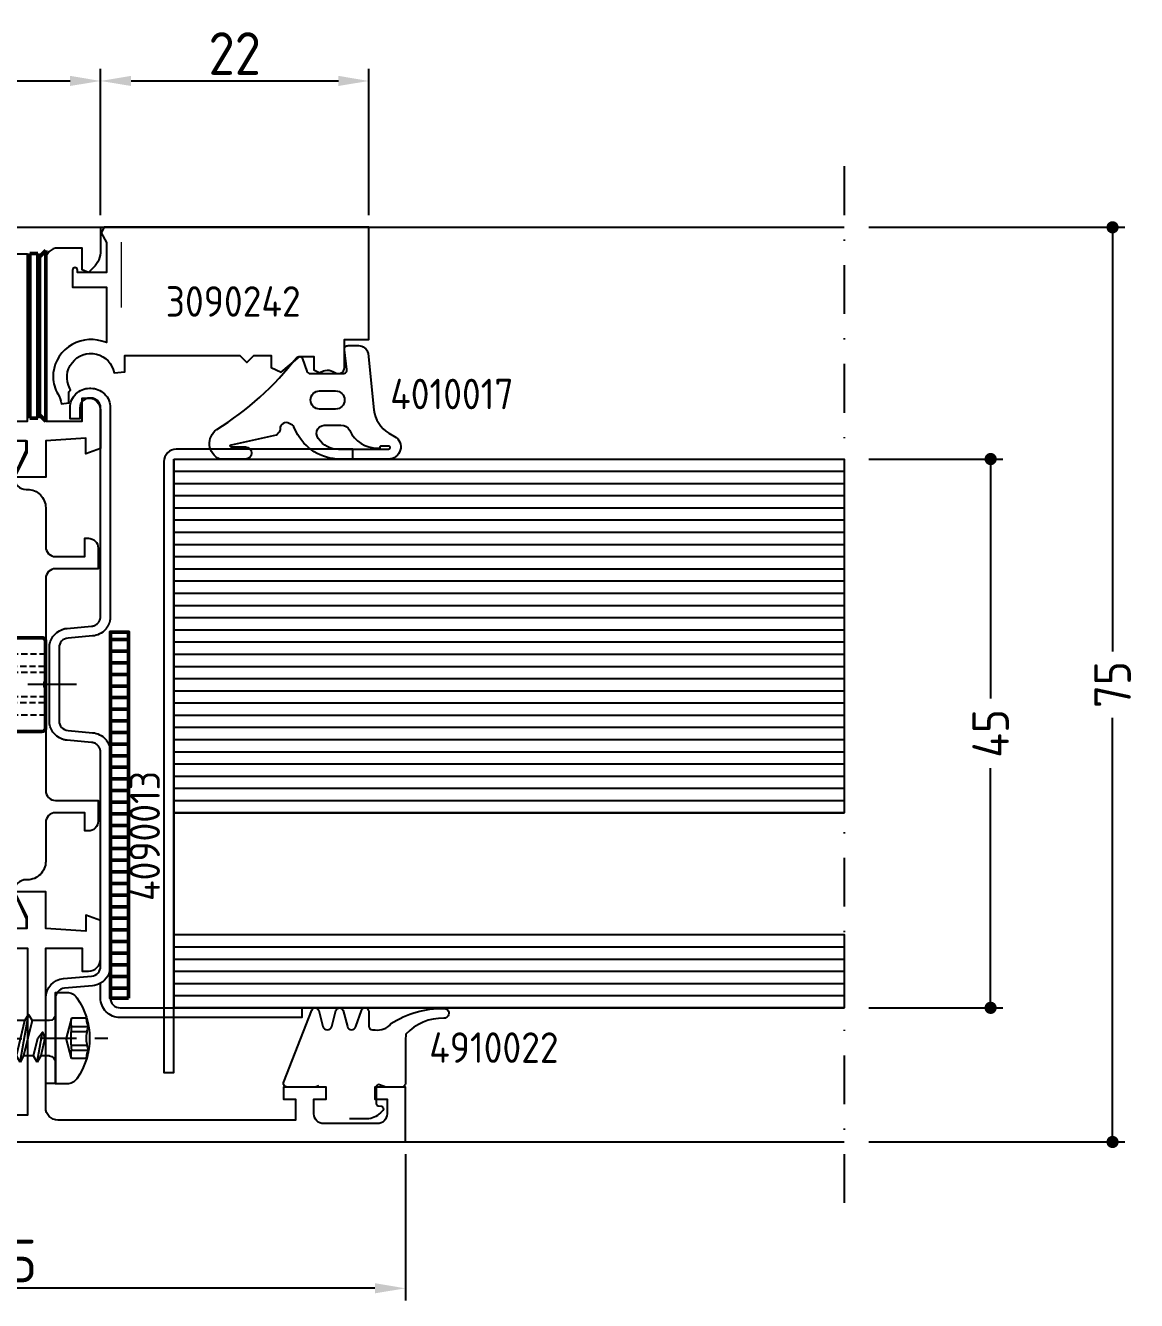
# Model space of a CAD drawing. Header units: millimetres. Extents: x 415 to 4125, y 1522 to 2116.
# Drawn here: x 3920.6 to 4011.7, y 1779 to 1883.6 of the extents above; entities that cross this region are included whole.
import ezdxf

# ---------------------------------------------------------------- set-up
doc = ezdxf.new("R2010")
doc.units = ezdxf.units.MM
for name, pattern in [('AM_ISO02W050', [7.5, 6, -1.5]), ('AM_ISO08W050', [18, 12, -1.5, 3, -1.5]), ('CENTER', [7, 4, -1, 1, -1]), ('DASHDOT', [8, 4, -2, 0, -2]), ('VERDECKT', [0.75, 0.5, -0.25])]:
    doc.linetypes.add(name, pattern=pattern)
for name, color, linetype in [('AM_1', 2, 'Continuous'), ('AM_3', 6, 'AM_ISO02W050'), ('AM_7', 4, 'AM_ISO08W050'), ('CENT_25', 40, 'CENTER'), ('CENTER', 7, 'Continuous'), ('DUENN', 7, 'Continuous'), ('GLAS', 7, 'Continuous'), ('HIDE_25', 3, 'VERDECKT'), ('PROFILE', 7, 'Continuous'), ('TEXT', 7, 'Continuous'), ('THICKNESS2', 7, 'Continuous')]:
    doc.layers.add(name, color=color, linetype=linetype)
for name, color, linetype, lineweight in [('AM_5', 3, 'Continuous', 25), ('AM_C', 2, 'Continuous', 50), ('CONST25', 7, 'Continuous', 50)]:
    doc.layers.add(name, color=color, linetype=linetype, lineweight=lineweight)
doc.styles.add('HBS_DIMTEXTSTYLE', font='isocp.shx')
doc.styles.get("Standard").update_dxf_attribs({"font": 'ISOCP.SHX'})
doc.dimstyles.new('HBS1_1', dxfattribs={"dimtxt": 3.5, "dimasz": 2.5, "dimexe": 1, "dimexo": 1, "dimgap": 0.5, "dimtad": 1, "dimdsep": 46, "dimtxsty": 'HBS_DIMTEXTSTYLE', "dimcen": 0, "dimclrd": 256, "dimclre": 256, "dimclrt": 2, "dimadec": 0, "dimazin": 0, "dimtp": 0.1, "dimtm": 0.1, "dimtfac": 0.71, "dimtofl": 0, "dimtmove": 0, "dimatfit": 3, "dimfxl": 1, "dimarcsym": 0})
doc.dimstyles.new('HBS_Cata_1-1', dxfattribs={"dimtxt": 3, "dimasz": 1, "dimexe": 1, "dimexo": 2, "dimgap": 1, "dimtad": 0, "dimtoh": 1, "dimdec": 1, "dimdsep": 46, "dimtxsty": 'HBS_DIMTEXTSTYLE', "dimblk": 'DOT', "dimcen": 0, "dimclrd": 256, "dimclre": 256, "dimclrt": 2, "dimadec": 0, "dimazin": 2, "dimtp": 0.1, "dimtm": 0.1, "dimtfac": 0.7, "dimtdec": 1, "dimtmove": 0, "dimatfit": 3, "dimldrblk": 'NONE', "dimfxl": 1, "dimlwd": -1, "dimlwe": -1, "dimarcsym": 1})

# ---------------------------------------------------------------- blocks, each defined once
blk = doc.blocks.new('WI1311073')
at = {"linetype": 'Continuous'}
for points in [[(17.7, 20.161791), (17.7, 13.4, 0.414214), (18.7, 12.4), (18.856087, 12.4, -0.294108), (19.766453, 11.813803), (20.5, 10.2), (20.5, 9.5), (18.3, 10.5), (17.5, 10.5), (17.5, 6.1), (18.3, 6.1), (20.5, 7.1), (20.5, 4.500001), (17.5, 4.5), (17.279263, 1.2), (18.58563, 1.2), (18.148865, 0), (15, 0, -0.414214), (14, 1), (14, 1.5), (15.9, 1.5), (15.9, 4.5), (2.7, 4.5, 0.414214), (1.7, 3.5), (1.7, 1.5), (3.5, 1.5), (3.712132, 0.987868), (3.310051, 0.585786, -0.198912), (1.895837, 0), (0, 0), (0, 65), (4.5, 65), (4.5, 62.5), (3.5, 62.5), (3.5, 63.5), (2.3, 63.5, 0.414214), (1.5, 62.7), (1.5, 58.3, 0.414214), (2.3, 57.5), (3.5, 57.5), (3.5, 58.5), (4.5, 58.5), (4.5, 55), (3.5, 55), (3.5, 56), (1.8, 56), (1.8, 36.5, 0.414214), (2.8, 35.5), (15.9, 35.5), (15.9, 38.5), (14, 38.5), (14, 39, -0.414214), (15, 40), (18.148865, 40), (18.58563, 38.8), (17.279263, 38.8), (17.5, 35.5), (20.5, 35.499999), (20.5, 32.9), (18.3, 33.9), (17.5, 33.9), (17.5, 29.5), (18.3, 29.5), (20.5, 30.5), (20.5, 29.8), (20.5, 29.8), (19.766453, 28.186197, -0.294108), (18.856087, 27.6), (18.7, 27.6, 0.414214), (17.7, 26.6), (17.7, 20.161791)], [(57.3, 19.709844), (57.3, 13.4, -0.414214), (56.3, 12.4), (56.143913, 12.4, 0.294108), (55.233547, 11.813803), (54.5, 10.2), (54.5, 10.2), (54.5, 9.5), (56.7, 10.5), (57.5, 10.5), (57.5, 6.1), (56.7, 6.1), (54.5, 7.1), (54.5, 4.500001), (57.5, 4.5), (57.720737, 1.2), (56.41437, 1.2), (56.851135, 0), (60, 0, 0.414214), (61, 1), (61, 1.5), (59.1, 1.5), (59.1, 4.5), (72.3, 4.5, -0.414214), (73.3, 3.5), (73.3, 1.5), (71.5, 1.5), (71.287868, 0.987868), (71.689949, 0.585786, 0.198912), (73.104163, 0), (75, 0), (75, 40), (73.104163, 40, 0.198912), (71.689949, 39.414214), (71.287868, 39.012132), (71.5, 38.5), (73.3, 38.5), (73.3, 36.5, -0.414214), (72.3, 35.5), (59.1, 35.5), (59.1, 38.5), (61, 38.5), (61, 39, 0.414214), (60, 40), (56.851135, 40), (56.41437, 38.8), (57.720737, 38.8), (57.5, 35.5), (54.5, 35.499999), (54.5, 32.9), (56.7, 33.9), (57.5, 33.9), (57.5, 29.5), (56.7, 29.5), (54.5, 30.5), (54.5, 29.8), (55.233547, 28.186197, 0.294108), (56.143913, 27.6), (56.3, 27.6, -0.414214), (57.3, 26.6), (57.3, 19.709844)], [(16.2, 19.890623), (16.2, 28.330909, 0.112281), (16.101639, 28.763398, -0.112281), (15.9, 29.65), (15.9, 34), (2.2, 34), (2.2, 31.5), (2.2, 31.5), (1.6, 31.5), (1.6, 8.5), (2.2, 8.5), (2.2, 6), (15.9, 6), (15.9, 10.35, -0.112281), (16.101639, 11.236602, 0.112281), (16.2, 11.669091), (16.2, 19.890623)], [(58.8, 19.709844), (58.8, 28.330909, -0.112281), (58.898361, 28.763398, 0.112281), (59.1, 29.65), (59.1, 34), (72.8, 34), (72.8, 31.5), (72.8, 31.5), (73.4, 31.5), (73.4, 8.5), (72.8, 8.5), (72.8, 6), (59.1, 6), (59.1, 10.35, 0.112281), (58.898361, 11.236602, -0.112281), (58.8, 11.669091), (58.8, 19.709844)]]:
    blk.add_lwpolyline(points, format="xyb", dxfattribs=at)
at = {"color": 7, "linetype": 'Continuous'}
for points, format in [([(35.052353, 30.5), (54.5, 30.5), (54.5, 30.450216), (56.5, 29.45), (57.5, 29.45), (57.5, 33.95), (56.5, 33.95), (54.5, 32.949784), (54.5, 32.9), (54.5, 32.9, -0.414214), (53.5, 33.9), (53.5, 34, 0.414214), (52, 35.5), (48.8, 35.5, -0.414214), (48, 36.3), (48, 38.7), (49.5, 38.7), (49.5, 39, 0.414214), (48.7, 39.8), (47, 39.8), (47, 36.3, -0.414214), (46.2, 35.5), (28.8, 35.5, -0.414214), (28, 36.3), (28, 39.8), (26.3, 39.8, 0.414214), (25.5, 39), (25.5, 38.7), (27, 38.7), (27, 36.3, -0.414214), (26.2, 35.5), (23, 35.5, 0.414214), (21.5, 34), (21.5, 33.9, -0.414214), (20.5, 32.9), (20.5, 32.949784), (18.5, 33.95), (17.5, 33.95), (17.5, 29.45), (18.5, 29.45), (20.5, 30.450216), (20.5, 30.5), (35.052353, 30.5)], "xyb"), ([(29.7, 32.880882, 0, 0, 0), (29.7, 31.2, 0, 0, 0), (23, 31.2, 0, 0, 0), (23, 34.8, 0, 0, 0), (23, 34.8, 0, 0, 0), (29.7, 34.8, 0, 0, 0), (29.7, 32.880882, 0.1, 0.1, 0)], "xyseb"), ([(30.4, 33.014109, 0, 0, 0), (30.4, 34.8, 0, 0, 0), (30.4, 34.8, 0, 0, 0), (37.15, 34.8, 0, 0, 0), (37.15, 32.792063, 0.1, 0.1, 0)], "xyseb"), ([(37.85, 32.792063, 0, 0, 0), (37.85, 34.8, 0, 0, 0), (44.6, 34.8, 0, 0, 0), (44.6, 32.658835, 0.1, 0.1, 0)], "xyseb"), ([(45.3, 32.658835, 0, 0, 0), (45.3, 34.8, 0, 0, 0), (45.3, 34.8, 0, 0, 0), (52, 34.8, 0, 0, 0), (52, 31.2, 0, 0, 0), (45.3, 31.2, 0, 0, 0), (45.3, 32.658835, 0.1, 0.1, 0)], "xyseb"), ([(35.052353, 31.2, 0, 0, 0), (30.4, 31.2, 0, 0, 0), (30.4, 33.014109, 0.1, 0.1, 0)], "xyseb"), ([(37.15, 32.792063, 0, 0, 0), (37.15, 31.2, 0, 0, 0), (35.052353, 31.2, 0.1, 0.1, 0)], "xyseb"), ([(44.6, 32.658835, 0, 0, 0), (44.6, 31.2, 0, 0, 0), (44.6, 31.2, 0, 0, 0), (37.85, 31.2, 0, 0, 0), (37.85, 32.792063, 0.1, 0.1, 0)], "xyseb"), ([(34.030577, 9.5), (54.5, 9.5), (54.5, 9.549784), (56.5, 10.55), (57.5, 10.55), (57.5, 6.05), (56.5, 6.05), (54.5, 7.050216), (54.5, 7.1), (54.5, 7.1, 0.414214), (53.5, 6.1), (53.5, 6, -0.414214), (52, 4.5), (48.8, 4.5, 0.414214), (48, 3.7), (48, 1.3), (49.5, 1.3), (49.5, 1, -0.414214), (48.7, 0.2), (47, 0.2), (47, 3.7, 0.414214), (46.2, 4.5), (28.8, 4.5, 0.414214), (28, 3.7), (28, 0.2), (26.3, 0.2, -0.414214), (25.5, 1), (25.5, 1.3), (27, 1.3), (27, 3.7, 0.414214), (26.2, 4.5), (23, 4.5, -0.414214), (21.5, 6), (21.5, 6.1, 0.414214), (20.5, 7.1), (20.5, 7.050216), (18.5, 6.05), (17.5, 6.05), (17.5, 10.55), (18.5, 10.55), (20.5, 9.549784), (20.5, 9.5), (34.030577, 9.5)], "xyb"), ([(29.7, 6.990274, 0, 0, 0), (29.7, 8.8, 0, 0, 0), (23, 8.8, 0, 0, 0), (23, 5.2, 0, 0, 0), (23, 5.2, 0, 0, 0), (29.7, 5.2, 0, 0, 0), (29.7, 6.990274, 0.1, 0.1, 0)], "xyseb"), ([(34.252702, 8.8, 0, 0, 0), (30.4, 8.8, 0, 0, 0), (30.4, 6.990274, 0.1, 0.1, 0)], "xyseb"), ([(37.15, 6.901456, 0, 0, 0), (37.15, 8.8, 0, 0, 0), (34.252702, 8.8, 0.1, 0.1, 0)], "xyseb"), ([(44.6, 6.901456, 0, 0, 0), (44.6, 8.8, 0, 0, 0), (44.6, 8.8, 0, 0, 0), (37.85, 8.8, 0, 0, 0), (37.85, 6.901456, 0.1, 0.1, 0)], "xyseb"), ([(45.3, 6.901456, 0, 0, 0), (45.3, 5.2, 0, 0, 0), (45.3, 5.2, 0, 0, 0), (52, 5.2, 0, 0, 0), (52, 8.8, 0, 0, 0), (45.3, 8.8, 0, 0, 0), (45.3, 6.901456, 0.1, 0.1, 0)], "xyseb"), ([(30.4, 6.990274, 0, 0, 0), (30.4, 5.2, 0, 0, 0), (30.4, 5.2, 0, 0, 0), (37.15, 5.2, 0, 0, 0), (37.15, 6.901456, 0.1, 0.1, 0)], "xyseb"), ([(37.85, 6.901456, 0, 0, 0), (37.85, 5.2, 0, 0, 0), (44.6, 5.2, 0, 0, 0), (44.6, 6.901456, 0.1, 0.1, 0)], "xyseb")]:
    blk.add_lwpolyline(points, format=format, dxfattribs=at)
blk = doc.blocks.new('WI4910022')
at = {"linetype": 'Continuous'}
for points, format in [([(0, -7.384542), (0, -9.699781, 0.537715), (0.418, -9.975781), (6.318, -7.675781, 0.71283), (6.278, -7.109781), (4.977, -6.761781, -0.767327), (4.977, -6.037781), (6.278, -5.689781, 0.767327), (6.278, -5.109781), (4.961, -4.756781, -0.767327), (4.961, -4.075781), (6.278, -3.589781, 0.876976), (6.2, -2.999781), (5, -2.999781, -0.414214), (4.7, -2.699781), (4.7, -2.479781, -0.288751), (5.2, -1.180781, 0.150709), (6.444974, 3.166565, 1.016945), (5.644974, 3.153565, -0.221064), (4.326972, 0.049094, -0.039181), (3.703, 0.000219), (0.3, 0.000219, 0.414214), (0, -0.299781), (0, -1.615021), (0.187939, -2.131377, -0.520567), (0, -2.399781), (-1.33218, -2.399781, -0.36397), (-1.529142, -2.234511), (-1.576655, -1.965052, 0.594937), (-1.910016, -1.853511), (-2.122998, -2.052119, 0.208), (-2.6, -3.14915), (-2.6, -4.591673)], "xyb"), ([(2.565643, -4.199781, 0, 0, 0), (2.300038, -4.199781, 0, 0, -0.414214), (1.700038, -3.599781, 0, 0, 0), (1.700038, -2.399781, 0, 0, -0.414214), (2.300038, -1.799781, 0, 0, 0), (2.800038, -1.799781, 0, 0, -0.414214), (3.400038, -2.399781, 0, 0, 0), (3.400038, -3.599781, 0, 0, -0.414214), (2.800038, -4.199781, 0, 0, 0), (2.565643, -4.199781, 0.1, 0.1, 0)], "xyseb"), ([(-1.601403, -4.553482, 0, 0, 0.215574), (-1.909647, -3.76437, 0, 0, -0.717695), (-1.663439, -3.252018, 0, 0, 0), (-0.226878, -3.428405, 0, 0, -0.378866), (0.3, -4.023933, 0, 0, 0), (0.3, -4.97563, 0, 0, 0), (0.3, -4.97563, 0, 0, -0.378866), (-0.226878, -5.571158, 0, 0, 0), (-1.663439, -5.747545, 0, 0, -0.717695), (-1.909647, -5.235193, 0, 0, 0.188379), (-1.601403, -4.553482, 0.1, 0.1, 0)], "xyseb"), ([(-2.6, -4.591673, 0, 0, 0), (-2.6, -5.850413, 0, 0, 0.208), (-2.122998, -6.947444, 0, 0, 0), (-1.910016, -7.146052, 0, 0, 0.594937), (-1.576655, -7.034511, 0, 0, 0), (-1.529142, -6.765052, 0, 0, -0.36397), (-1.33218, -6.599781, 0, 0, 0), (0, -6.599781, 0, 0, -0.520567), (0.187939, -6.868186, 0, 0, 0), (0.108146, -7.087413, 0.1, 0.1, 0)], "xyseb"), ([(1.300038, -6.990217, 0, 0, 0), (1.300038, -6.299781, 0, 0, -0.414214), (1.800038, -5.799781, 0, 0, 0), (2.416841, -5.799781, 0.1, 0.1, 0)], "xyseb"), ([(2.416841, -5.799781, 0, 0, 0), (2.900038, -5.799781, 0, 0, -0.414214), (3.400038, -6.299781, 0, 0, 0), (3.400038, -6.734514, 0, 0, -0.30908), (2.763268, -7.666214, 0, 0, 0), (1.981653, -7.970932, 0, 0, -0.527791), (1.300038, -7.505083, 0, 0, 0), (1.300038, -6.990217, 0.1, 0.1, 0)], "xyseb")]:
    blk.add_lwpolyline(points, format=format, dxfattribs=at)
blk.add_lwpolyline([(0.108146, -7.087413), (0, -7.384543)], dxfattribs=at)
blk = doc.blocks.new('4080436_custom_wos')
blk.add_lwpolyline([(-26.97, 0.4, 0.004374), (-27, 0.42, 0.009393), (-27.04, 0.45, 0.008732), (-27.08, 0.48, 0.006678), (-27.11, 0.5, 0.005796), (-27.14, 0.53, 0.003775), (-27.17, 0.54, 0.00446), (-27.21, 0.56, 0.004745), (-27.24, 0.58, 0.004746), (-27.27, 0.6, 0.005446), (-27.31, 0.62, 0.006611), (-27.35, 0.64, 0.007175), (-27.39, 0.66, 0.007951), (-27.43, 0.68, 0.006443), (-27.47, 0.7, 0.006656), (-27.51, 0.71, 0.007901), (-27.55, 0.72, 0.007046), (-27.58, 0.73, 0.005573), (-27.62, 0.74, 0.006095), (-27.65, 0.75, 0.006961), (-27.7, 0.76, 0.006263), (-27.73, 0.77, 0.005895), (-27.77, 0.78, 0.004888), (-27.81, 0.78, 0.004858), (-27.85, 0.79, 0.005749), (-27.88, 0.79, 0.006349), (-27.92, 0.8, 0.006609), (-27.96, 0.8, 0.006539), (-28, 0.8, 0.006195), (-28.04, 0.8), (-48.2, 0.8, -0.414214), (-49, 1.6), (-49, 16.5), (-49.8, 16.5), (-49.8, 1.6, 0.414214), (-48.2, 0), (-46.99, 0, 0.109506), (-47.19, -0.66), (-47.4, -2.97, -0.388866), (-48.19, -3.7), (-55.2, -3.7), (-55.2, -4.5), (-48.19, -4.5, 0.388866), (-46.6, -3.04), (-46.4, -0.73, -0.388866), (-45.6, 0), (-28.04, 0, -0.031191), (-27.94, -0.01, -0.032117), (-27.84, -0.03, -0.034113), (-27.74, -0.06, -0.033448), (-27.64, -0.11, -0.033036), (-27.55, -0.17, -0.034054), (-27.47, -0.24, -0.033669), (-27.4, -0.32, -0.0353), (-27.34, -0.41, -0.035248), (-27.29, -0.51, -0.034082), (-27.26, -0.62, -0.035248), (-27.24, -0.73), (-27.06, -2.74, 0.009909), (-27.06, -2.8, 0.007889), (-27.05, -2.86, 0.008695), (-27.04, -2.91, 0.00948), (-27.03, -2.97, 0.009796), (-27.01, -3.03, 0.009634), (-27, -3.08, 0.009059), (-26.97, -3.14, 0.316051), (-25.47, -4.2), (-19.48, -4.2, 0.316051), (-17.98, -3.14, 0.010145), (-17.96, -3.08, 0.008062), (-17.94, -3.03, 0.008782), (-17.92, -2.97, 0.009483), (-17.91, -2.92, 0.009718), (-17.9, -2.86, 0.009471), (-17.89, -2.8, 0.008803), (-17.89, -2.74), (-17.71, -0.73, -0.025271), (-17.7, -0.65, -0.025635), (-17.68, -0.57, -0.025685), (-17.65, -0.49, -0.025804), (-17.62, -0.42, -0.025802), (-17.57, -0.35, -0.024503), (-17.53, -0.29, -0.024568), (-17.47, -0.23, -0.024904), (-17.41, -0.18, -0.025509), (-17.35, -0.13, -0.025192), (-17.28, -0.09, -0.046587), (-17.13, -0.03, -0.024117), (-17.06, -0.01, -0.023804), (-16.99, 0, -0.023114), (-16.91, 0), (0.2, 0, -0.414214), (1, -0.8), (1, -0.9, -0.414214), (0.2, -1.7), (-0.7, -1.7), (-0.7, -2.5), (0.2, -2.5, 0.414214), (1.8, -0.9), (1.8, -0.8, 0.414214), (0.2, 0.8), (-16.91, 0.8, 0.006823), (-16.95, 0.8, 0.006631), (-16.99, 0.8, 0.006434), (-17.04, 0.8, 0.006371), (-17.08, 0.79, 0.006494), (-17.12, 0.79, 0.006197), (-17.16, 0.78, 0.006224), (-17.2, 0.77, 0.00638), (-17.24, 0.77, 0.006071), (-17.28, 0.76, 0.005434), (-17.32, 0.75, 0.005653), (-17.36, 0.74, 0.007587), (-17.4, 0.72, 0.009381), (-17.44, 0.71, 0.008193), (-17.49, 0.69, 0.00629), (-17.53, 0.68, 0.006974), (-17.57, 0.66, 0.005712), (-17.61, 0.64, 0.00638), (-17.65, 0.62, 0.005872), (-17.68, 0.6, 0.006229), (-17.72, 0.58, 0.00628), (-17.76, 0.55, 0.007), (-17.8, 0.53, 0.00673), (-17.84, 0.5, 0.005989), (-17.87, 0.48, 0.008282), (-17.91, 0.45, 0.009345), (-17.94, 0.42, 0.006288), (-17.98, 0.4, 0.191525), (-18.51, -0.66), (-18.68, -2.67, -0.388765), (-19.48, -3.4), (-25.47, -3.4, -0.388765), (-26.27, -2.67), (-26.44, -0.66, 0.191525), (-26.97, 0.4)], format="xyb", close=True)
blk.add_arc((-45.6, -0.8), 1.6, 90, 150)
blk = doc.blocks.new('WS4070448')
for p, q in [((45.28, 178.42), (45.28, 176.06)), ((45.28, 178.42), (48.18, 178.42)), ((48.18, 176.06), (48.18, 178.42)), ((45.28, 176.06), (46.73, 174.42)), ((46.73, 174.42), (48.18, 176.06))]:
    blk.add_line(p, q)
blk.add_lwpolyline([(50.05, 189.18, 0.314856), (43.41, 189.18, 0.244912), (42.98, 188.36), (42.98, 187.42), (50.48, 187.42), (50.48, 188.36, 0.244912), (50.05, 189.18, 0.138291)], format="xyb")
for points in [[(44.78, 185.92), (45.28, 185.63), (46.73, 185.98), (47.23, 186.35), (46.73, 186.55), (45.28, 186.21)], [(44.78, 184.52), (45.28, 184.23), (48.18, 184.92), (48.68, 185.21), (48.18, 185.5), (45.28, 184.81)], [(44.78, 183.12), (45.28, 182.83), (48.18, 183.52), (48.68, 183.81), (48.18, 184.1), (45.28, 183.41)], [(44.78, 181.72), (45.28, 181.43), (48.18, 182.12), (48.68, 182.41), (48.18, 182.7), (45.28, 182.01)], [(44.78, 180.32), (45.28, 180.03), (48.18, 180.72), (48.68, 181.01), (48.18, 181.3), (45.28, 180.61)], [(44.78, 178.92), (45.28, 178.63), (48.18, 179.32), (48.68, 179.61), (48.18, 179.9), (45.28, 179.21)]]:
    blk.add_lwpolyline(points, close=True)
for points in [[(44.78, 185.92), (47.23, 186.35)], [(45.28, 186.92), (45.28, 186.21)], [(48.18, 186.92), (48.18, 185.5)], [(44.78, 184.52), (48.68, 185.21)], [(45.28, 185.63), (45.28, 185.21)], [(45.28, 185.63), (45.28, 184.81)], [(45.28, 185.63), (45.28, 184.81)], [(45.28, 184.23), (45.28, 183.41)], [(48.18, 184.92), (48.18, 184.1)], [(44.78, 183.12), (48.68, 183.81)], [(48.18, 183.52), (48.18, 182.7)], [(44.78, 181.72), (48.68, 182.41)], [(45.28, 182.83), (45.28, 182.01)], [(48.18, 182.12), (48.18, 181.3)], [(44.78, 180.32), (48.68, 181.01)], [(45.28, 181.43), (45.28, 180.61)], [(45.28, 180.03), (45.28, 179.21)], [(48.18, 180.72), (48.18, 179.9)], [(44.78, 178.92), (48.68, 179.61)], [(48.18, 179.32), (48.18, 178.42)], [(45.28, 178.63), (45.28, 178.42)], [(47.93, 178.42), (47.93, 176.17), (46.76, 174.78)], [(48.18, 177.92), (48.18, 177.1)], [(45.28, 177.23), (45.28, 176.41)]]:
    blk.add_lwpolyline(points)
for centre, radius, start, end in [((44.78, 186.92), 0.5, 0, 90), ((48.68, 186.92), 0.5, 90, 180), ((45.27, 174.59), 1.47, 353.4244, 89.6688)]:
    blk.add_arc(centre, radius, start, end)
at = {"layer": 'AM_3'}
for p, q in [((45.76, 188.75), (45.76, 190.14)), ((46.17, 188.75), (46.17, 190.03)), ((47.29, 188.75), (47.29, 190.03)), ((47.7, 188.75), (47.7, 190.14))]:
    blk.add_line(p, q, dxfattribs=at)
for points in [[(45.08, 189.98), (45.08, 188.75)], [(48.38, 189.98), (48.38, 188.75)], [(45.08, 188.75), (46.73, 188.31)], [(48.38, 188.75), (46.73, 188.31)]]:
    blk.add_lwpolyline(points, dxfattribs=at)
for centre, radius, start, end in [((45.14, 191.26), 1.28, 267.2848, 298.8872), ((46.73, 192.91), 2.94, 250.6988, 289.3012), ((48.32, 191.26), 1.28, 241.1128, 272.7152), ((45.42, 189.91), 1.21, 253.6643, 286.3357), ((46.73, 198.84), 10.13, 264.4948, 275.5052), ((48.04, 189.91), 1.21, 253.6643, 286.3357)]:
    blk.add_arc(centre, radius, start, end, dxfattribs=at)
at = {"layer": 'AM_7'}
blk.add_line((46.71, 172.66), (46.73, 191.72), dxfattribs=at)
blk = doc.blocks.new('4080257_custom_wos')
blk.add_lwpolyline([(0.8, 0.2, -0.414214), (-0.2, -0.8), (-50.3, -0.8), (-50.3, 0), (-0.2, 0, 0.414214), (0, 0.2), (0, 14.7), (0.8, 14.7), (0.8, 0.2)], format="xyb", close=True)
blk = doc.blocks.new('30x1.5')
at = {"layer": 'AM_C'}
h = blk.add_hatch(dxfattribs=at)
h.set_pattern_fill('LINE', color=256, scale=0.3, angle=90)
h.set_pattern_definition([(90, (2674.2662, 640.5052), (-0.9525, 6e-17), [])])
h.paths.add_polyline_path([(2684.27, 641.71), (2684.27, 640.21), (2714.27, 640.21), (2714.27, 641.71)])
blk.add_lwpolyline([(2684.27, 641.71), (2684.27, 640.21), (2714.27, 640.21), (2714.27, 641.71)], close=True, dxfattribs=at)
blk = doc.blocks.new('WI3090242_255_255')
at = {"linetype": 'Continuous'}
for points, format in [([(-11.5, 20), (-9.2, 20), (-9.2, 22), (0, 22), (0, 0.3), (-0.45, 0.040192), (-1.24641, 0.5), (-3.7, 0.5), (-3.7, -1.9), (-3.5, -1.9, -1), (-3.5, -2.3), (-4.9, -2.3), (-4.9, 0.5), (-6.580485, 0.5)], "xyb"), ([(-6.580485, 0.5), (-9.456587, 0.5), (-9.337115, 0.111765, -0.504614), (-12.300001, -3.9, -0.120349), (-13.668323, -3.507256, 0.072063), (-14.468774, -3.192011), (-14.4, -2.6), (-13.495213, -2.6), (-13.334818, -2.458545), (-13.212628, -2.523256, 1.162392), (-11.937065, 1.115927), (-11.854068, 2), (-10.5, 2), (-10.5, 11.417157), (-11.082843, 12), (-10.5, 12.582843), (-10.5, 14), (-11.5, 14), (-11.883022, 14.821394), (-10.6, 16.35044), (-10.6, 17.5), (-11.7, 17.5), (-11.933518, 17.988332, 0.339409), (-11.903971, 19.205369, -0.613429), (-11.5, 20)], "xyb"), ([(-6.580485, 1.7, 0.1, 0.1, 0), (-1.2, 1.7, 0, 0, 0), (-1.2, 20.8, 0, 0, 0), (-8, 20.8, 0, 0, 0), (-8, 19.1, 0, 0, 0), (-8, 19.1, 0, 0, -0.414214), (-8.3, 18.8, 0, 0, 0), (-9.5, 18.8, 0, 0, 0), (-9.5, 1.7, 0, 0, 0), (-6.580485, 1.7, 0.1, 0.1, 0)], "xyseb")]:
    blk.add_lwpolyline(points, format=format, dxfattribs=at)
blk = doc.blocks.new('WI4010017_252_252')
at = {"linetype": 'Continuous'}
for points in [[(-3.47175, 2.422849, -0.240056), (-5.376381, 3.657427), (-5.644, 4.12, 0.767327), (-7.51, 3.62), (-7.51, -0.349, 0.286745), (-5.263, -3.944), (-4.861, -4.14, -0.149451), (-4.733, -4.259), (-4.577, -4.53, -0.57735), (-5.01, -5.28), (-5.132603, -5.28), (-5.173206, -5.305874, 0.158399), (-5.556307, -5.595998), (-6.371855, -9.276574, -0.113567), (-6.429677, -9.398061, -0.190093), (-6.510385, -9.193232), (-6.51, -8.11996, 1), (-7.51, -8.119601), (-7.51074, -10.181154, 0.009709), (-7.51, -10.219981, 0.587918), (-5.076012, -10.468668, -0.091591), (0.808851, -3.934984, 0.553622), (0.702606, -3.437713), (-0.302606, -3.071846, -0.315299), (-0.5, -2.789938), (-0.5, -0.1, -0.449698), (-0.164202, 0.197856), (1.464202, 0.002144, 0.449698), (1.8, 0.3), (1.8, 1.1565, 0.354573), (1.165065, 1.939286), (-3.47175, 2.422849)], [(-4.715, -0.285, 0.292811), (-5.171, 0.444, -0.290987), (-6.61, 2.708), (-6.61, 2.92), (-6.51, 2.92, 0.414214), (-6.41, 3.02), (-6.41, 3.62, 0.414214), (-6.51, 3.72), (-6.61, 3.72, 0.414214), (-6.71, 3.62), (-6.71, -0.483, 0.244698), (-5.857, -2.121), (-5.812, -2.153, 0.673804), (-4.723, -1.448), (-4.715, -0.285)], [(-1.91, -0.73, 1), (-3.41, -0.73), (-3.41, -2.03, 1), (-1.91, -2.03), (-1.91, -0.73)]]:
    blk.add_lwpolyline(points, format="xyb", close=True, dxfattribs=at)
blk = doc.blocks.new('_Dot')
at = {"color": 0, "linetype": 'ByBlock', "lineweight": -2}
blk.add_line((-0.5, 0), (-1, 0), dxfattribs=at)
at = {"color": 0, "linetype": 'ByBlock', "const_width": 0.5}
blk.add_lwpolyline([(-0.25, 0, 1), (0.25, 0, 1)], format="xyb", close=True, dxfattribs=at)
blk = doc.blocks.new('*D550')
at = {"layer": 'AM_5', "transparency": 16777216}
for p, q in [((3989.76, 1848.01), (4000.76, 1848.01)), ((3999.76, 1847.01), (3999.76, 1828.37)), ((3999.76, 1804.01), (3999.76, 1822.65)), ((3989.76, 1803.01), (4000.76, 1803.01))]:
    blk.add_line(p, q, dxfattribs=at)
at = {"layer": 'Defpoints', "color": 0, "transparency": 16777216}
for p in [(3987.76, 1848.01), (3987.76, 1803.01), (3999.76, 1803.01)]:
    blk.add_point(p, dxfattribs=at)
at = {"layer": 'AM_5', "transparency": 16777216}
for p, rotation in [((3999.76, 1848.01), 90), ((3999.76, 1803.01), 270)]:
    blk.add_blockref('_Dot', p, dxfattribs=dict(at, rotation=rotation))
at = {"layer": 'AM_5', "color": 2, "transparency": 16777216, "insert": (3999.76, 1825.51), "char_height": 3, "attachment_point": 5, "rotation": 90, "style": 'HBS_DIMTEXTSTYLE'}
blk.add_mtext('45', dxfattribs=at)
blk = doc.blocks.new('_None')
blk = doc.blocks.new('*D551')
at = {"layer": 'AM_5', "transparency": 16777216}
for p, q in [((3989.76, 1867.01), (4010.76, 1867.01)), ((4009.76, 1866.01), (4009.76, 1832.22)), ((4009.76, 1793.01), (4009.76, 1826.8)), ((3989.76, 1792.01), (4010.76, 1792.01))]:
    blk.add_line(p, q, dxfattribs=at)
at = {"layer": 'Defpoints', "color": 0, "transparency": 16777216}
for p in [(3987.76, 1867.01), (3987.76, 1792.01), (4009.76, 1792.01)]:
    blk.add_point(p, dxfattribs=at)
at = {"layer": 'AM_5', "transparency": 16777216}
for p, rotation in [((4009.76, 1867.01), 90), ((4009.76, 1792.01), 270)]:
    blk.add_blockref('_Dot', p, dxfattribs=dict(at, rotation=rotation))
at = {"layer": 'AM_5', "color": 2, "transparency": 16777216, "insert": (4009.76, 1829.51), "char_height": 3, "attachment_point": 5, "rotation": 90, "style": 'HBS_DIMTEXTSTYLE'}
blk.add_mtext('75', dxfattribs=at)
blk = doc.blocks.new('*D552')
at = {"layer": 'AM_5', "lineweight": -2, "transparency": 16777216}
for p, q in [((3886.76, 1868.01), (3886.76, 1880.01)), ((3926.76, 1868.01), (3926.76, 1880.01)), ((3889.26, 1879.01), (3924.26, 1879.01))]:
    blk.add_line(p, q, dxfattribs=at)
at = {"layer": 'AM_5', "transparency": 16777216}
for points in [[(3889.26, 1879.43), (3889.26, 1878.6), (3886.76, 1879.01)], [(3924.26, 1879.43), (3924.26, 1878.6), (3926.76, 1879.01)]]:
    blk.add_solid(points, dxfattribs=at)
at = {"layer": 'Defpoints', "color": 0, "transparency": 16777216}
for p in [(3926.76, 1879.01), (3886.76, 1867.01), (3926.76, 1867.01)]:
    blk.add_point(p, dxfattribs=at)
at = {"layer": 'AM_5', "color": 2, "transparency": 16777216, "insert": (3906.76, 1881.26), "char_height": 3.5, "attachment_point": 5, "style": 'HBS_DIMTEXTSTYLE'}
blk.add_mtext('40', dxfattribs=at)
blk = doc.blocks.new('*D553')
at = {"layer": 'AM_5', "lineweight": -2, "transparency": 16777216}
for p, q in [((3926.76, 1868.01), (3926.76, 1880.01)), ((3948.76, 1868.01), (3948.76, 1880.01)), ((3929.26, 1879.01), (3946.26, 1879.01))]:
    blk.add_line(p, q, dxfattribs=at)
at = {"layer": 'AM_5', "transparency": 16777216}
for points in [[(3929.26, 1879.43), (3929.26, 1878.6), (3926.76, 1879.01)], [(3946.26, 1879.43), (3946.26, 1878.6), (3948.76, 1879.01)]]:
    blk.add_solid(points, dxfattribs=at)
at = {"layer": 'Defpoints', "color": 0, "transparency": 16777216}
for p in [(3948.76, 1879.01), (3926.76, 1867.01), (3948.76, 1867.01)]:
    blk.add_point(p, dxfattribs=at)
at = {"layer": 'AM_5', "color": 2, "transparency": 16777216, "insert": (3937.76, 1881.26), "char_height": 3.5, "attachment_point": 5, "style": 'HBS_DIMTEXTSTYLE'}
blk.add_mtext('22', dxfattribs=at)
blk = doc.blocks.new('*D554')
at = {"layer": 'AM_5', "lineweight": -2, "transparency": 16777216}
for p, q in [((3886.76, 1791.01), (3886.76, 1779.01)), ((3951.76, 1791.01), (3951.76, 1779.01)), ((3949.26, 1780.01), (3889.26, 1780.01))]:
    blk.add_line(p, q, dxfattribs=at)
at = {"layer": 'AM_5', "transparency": 16777216}
for points in [[(3889.26, 1780.43), (3889.26, 1779.6), (3886.76, 1780.01)], [(3949.26, 1780.43), (3949.26, 1779.6), (3951.76, 1780.01)]]:
    blk.add_solid(points, dxfattribs=at)
at = {"layer": 'Defpoints', "color": 0, "transparency": 16777216}
for p in [(3886.76, 1792.01), (3951.76, 1792.01), (3886.76, 1780.01)]:
    blk.add_point(p, dxfattribs=at)
at = {"layer": 'AM_5', "color": 2, "transparency": 16777216, "insert": (3919.26, 1782.26), "char_height": 3.5, "attachment_point": 5, "style": 'HBS_DIMTEXTSTYLE'}
blk.add_mtext('65', dxfattribs=at)
blk = doc.blocks.new('Schraube')
at = {"layer": 'CENT_25'}
blk.add_line((4235.9, 1223.88), (4129.07, 1223.88), dxfattribs=at)
at = {"layer": 'CONST25'}
for p, q in [((4136.37, 1225.79), (4137.99, 1226.46)), ((4138.56, 1226.53), (4140.32, 1226.53)), ((4140.61, 1226.53), (4142.37, 1226.53)), ((4142.96, 1226.53), (4144.72, 1226.53)), ((4145.01, 1226.53), (4146.77, 1226.53)), ((4147.36, 1226.53), (4148.97, 1226.53)), ((4149.56, 1226.53), (4151.17, 1226.53)), ((4151.76, 1226.53), (4153.37, 1226.53)), ((4153.96, 1226.53), (4155.57, 1226.53)), ((4156.16, 1226.53), (4157.77, 1226.53)), ((4158.36, 1226.53), (4159.97, 1226.53)), ((4160.56, 1226.53), (4162.17, 1226.53)), ((4162.76, 1226.53), (4164.37, 1226.53)), ((4164.96, 1226.53), (4166.57, 1226.53)), ((4167.16, 1226.53), (4168.77, 1226.53)), ((4169.36, 1226.53), (4170.97, 1226.53)), ((4171.56, 1226.53), (4173.17, 1226.53)), ((4173.76, 1226.53), (4175.37, 1226.53)), ((4175.96, 1226.53), (4177.57, 1226.53)), ((4178.16, 1226.53), (4179.77, 1226.53)), ((4180.36, 1226.53), (4181.97, 1226.53)), ((4182.56, 1226.53), (4184.17, 1226.53)), ((4184.76, 1226.53), (4186.37, 1226.53)), ((4186.96, 1226.53), (4188.57, 1226.53)), ((4189.16, 1226.53), (4190.77, 1226.53)), ((4191.36, 1226.53), (4192.97, 1226.53)), ((4193.56, 1226.53), (4195.17, 1226.53)), ((4195.76, 1226.53), (4197.37, 1226.53)), ((4197.96, 1226.53), (4199.57, 1226.53)), ((4200.16, 1226.53), (4201.77, 1226.53)), ((4202.36, 1226.53), (4203.97, 1226.53)), ((4204.56, 1226.53), (4206.17, 1226.53)), ((4206.76, 1226.53), (4208.37, 1226.53)), ((4208.96, 1226.53), (4210.57, 1226.53)), ((4211.16, 1226.53), (4212.77, 1226.53)), ((4213.36, 1226.53), (4214.97, 1226.53)), ((4215.56, 1226.53), (4217.17, 1226.53)), ((4217.76, 1226.53), (4219.37, 1226.53)), ((4219.96, 1226.53), (4221.57, 1226.53)), ((4222.16, 1226.53), (4223.77, 1226.53)), ((4224.36, 1226.53), (4225.97, 1226.53)), ((4226.56, 1226.53), (4229.56, 1226.53)), ((4134.32, 1224.94), (4136.1, 1225.68)), ((4131.76, 1223.88), (4134.02, 1224.82)), ((4134.02, 1224.82), (4134.49, 1222.75)), ((4134.32, 1224.94), (4134.84, 1222.61)), ((4131.76, 1223.88), (4134.49, 1222.75)), ((4134.84, 1222.61), (4136.91, 1221.75)), ((4137.23, 1221.62), (4138.16, 1221.23)), ((4138.16, 1221.23), (4139.07, 1221.23)), ((4139.66, 1221.23), (4141.42, 1221.23)), ((4141.71, 1221.23), (4143.47, 1221.23)), ((4144.06, 1221.23), (4145.82, 1221.23)), ((4146.11, 1221.23), (4147.87, 1221.23)), ((4148.46, 1221.23), (4150.07, 1221.23)), ((4150.66, 1221.23), (4152.27, 1221.23)), ((4152.86, 1221.23), (4154.47, 1221.23)), ((4155.06, 1221.23), (4156.67, 1221.23)), ((4157.26, 1221.23), (4158.87, 1221.23)), ((4159.46, 1221.23), (4161.07, 1221.23)), ((4161.66, 1221.23), (4163.27, 1221.23)), ((4163.86, 1221.23), (4165.47, 1221.23)), ((4166.06, 1221.23), (4167.67, 1221.23)), ((4168.26, 1221.23), (4169.87, 1221.23)), ((4170.46, 1221.23), (4172.07, 1221.23)), ((4172.66, 1221.23), (4174.27, 1221.23)), ((4174.86, 1221.23), (4176.47, 1221.23)), ((4177.06, 1221.23), (4178.67, 1221.23)), ((4179.26, 1221.23), (4180.87, 1221.23)), ((4181.46, 1221.23), (4183.07, 1221.23)), ((4183.66, 1221.23), (4185.27, 1221.23)), ((4185.86, 1221.23), (4187.47, 1221.23)), ((4188.06, 1221.23), (4189.67, 1221.23)), ((4190.26, 1221.23), (4191.87, 1221.23)), ((4192.46, 1221.23), (4194.07, 1221.23)), ((4194.66, 1221.23), (4196.27, 1221.23)), ((4196.86, 1221.23), (4198.47, 1221.23)), ((4199.06, 1221.23), (4200.67, 1221.23)), ((4201.26, 1221.23), (4202.87, 1221.23)), ((4203.46, 1221.23), (4205.07, 1221.23)), ((4205.66, 1221.23), (4207.27, 1221.23)), ((4207.86, 1221.23), (4209.47, 1221.23)), ((4210.06, 1221.23), (4211.67, 1221.23)), ((4212.26, 1221.23), (4213.87, 1221.23)), ((4214.46, 1221.23), (4216.07, 1221.23)), ((4216.66, 1221.23), (4218.27, 1221.23)), ((4218.86, 1221.23), (4220.47, 1221.23)), ((4221.06, 1221.23), (4222.67, 1221.23)), ((4223.26, 1221.23), (4224.87, 1221.23)), ((4225.46, 1221.23), (4227.07, 1221.23)), ((4227.66, 1221.23), (4229.56, 1221.23))]:
    blk.add_line(p, q, dxfattribs=at)
for points in [[(4139.66, 1221.23), (4138.56, 1226.53), (4138.26, 1227.63), (4137.97, 1226.53), (4139.07, 1221.23), (4139.36, 1220.13)], [(4144.06, 1221.23), (4142.96, 1226.53), (4142.66, 1227.63), (4142.37, 1226.53), (4143.47, 1221.23), (4143.76, 1220.13)], [(4148.46, 1221.23), (4147.36, 1226.53), (4147.06, 1227.63), (4146.77, 1226.53), (4147.87, 1221.23), (4148.16, 1220.13)], [(4150.66, 1221.23), (4149.56, 1226.53), (4149.26, 1227.63), (4148.97, 1226.53), (4150.07, 1221.23), (4150.36, 1220.13)], [(4152.86, 1221.23), (4151.76, 1226.53), (4151.46, 1227.63), (4151.17, 1226.53), (4152.27, 1221.23), (4152.56, 1220.13)], [(4155.06, 1221.23), (4153.96, 1226.53), (4153.66, 1227.63), (4153.37, 1226.53), (4154.47, 1221.23), (4154.76, 1220.13)], [(4157.26, 1221.23), (4156.16, 1226.53), (4155.86, 1227.63), (4155.57, 1226.53), (4156.67, 1221.23), (4156.96, 1220.13)], [(4159.46, 1221.23), (4158.36, 1226.53), (4158.06, 1227.63), (4157.77, 1226.53), (4158.87, 1221.23), (4159.16, 1220.13)], [(4161.66, 1221.23), (4160.56, 1226.53), (4160.26, 1227.63), (4159.97, 1226.53), (4161.07, 1221.23), (4161.36, 1220.13)], [(4163.86, 1221.23), (4162.76, 1226.53), (4162.46, 1227.63), (4162.17, 1226.53), (4163.27, 1221.23), (4163.56, 1220.13)], [(4166.06, 1221.23), (4164.96, 1226.53), (4164.66, 1227.63), (4164.37, 1226.53), (4165.47, 1221.23), (4165.76, 1220.13)], [(4168.26, 1221.23), (4167.16, 1226.53), (4166.86, 1227.63), (4166.57, 1226.53), (4167.67, 1221.23), (4167.96, 1220.13)], [(4170.46, 1221.23), (4169.36, 1226.53), (4169.06, 1227.63), (4168.77, 1226.53), (4169.87, 1221.23), (4170.16, 1220.13)], [(4172.66, 1221.23), (4171.56, 1226.53), (4171.26, 1227.63), (4170.97, 1226.53), (4172.07, 1221.23), (4172.36, 1220.13)], [(4174.86, 1221.23), (4173.76, 1226.53), (4173.46, 1227.63), (4173.17, 1226.53), (4174.27, 1221.23), (4174.56, 1220.13)], [(4177.06, 1221.23), (4175.96, 1226.53), (4175.66, 1227.63), (4175.37, 1226.53), (4176.47, 1221.23), (4176.76, 1220.13)], [(4179.26, 1221.23), (4178.16, 1226.53), (4177.86, 1227.63), (4177.57, 1226.53), (4178.67, 1221.23), (4178.96, 1220.13)], [(4181.46, 1221.23), (4180.36, 1226.53), (4180.06, 1227.63), (4179.77, 1226.53), (4180.87, 1221.23), (4181.16, 1220.13)], [(4183.66, 1221.23), (4182.56, 1226.53), (4182.26, 1227.63), (4181.97, 1226.53), (4183.07, 1221.23), (4183.36, 1220.13)], [(4185.86, 1221.23), (4184.76, 1226.53), (4184.46, 1227.63), (4184.17, 1226.53), (4185.27, 1221.23), (4185.56, 1220.13)], [(4188.06, 1221.23), (4186.96, 1226.53), (4186.66, 1227.63), (4186.37, 1226.53), (4187.47, 1221.23), (4187.76, 1220.13)], [(4190.26, 1221.23), (4189.16, 1226.53), (4188.86, 1227.63), (4188.57, 1226.53), (4189.67, 1221.23), (4189.96, 1220.13)], [(4192.46, 1221.23), (4191.36, 1226.53), (4191.06, 1227.63), (4190.77, 1226.53), (4191.87, 1221.23), (4192.16, 1220.13)], [(4194.66, 1221.23), (4193.56, 1226.53), (4193.26, 1227.63), (4192.97, 1226.53), (4194.07, 1221.23), (4194.36, 1220.13)], [(4196.86, 1221.23), (4195.76, 1226.53), (4195.46, 1227.63), (4195.17, 1226.53), (4196.27, 1221.23), (4196.56, 1220.13)], [(4199.06, 1221.23), (4197.96, 1226.53), (4197.66, 1227.63), (4197.37, 1226.53), (4198.47, 1221.23), (4198.76, 1220.13)], [(4201.26, 1221.23), (4200.16, 1226.53), (4199.86, 1227.63), (4199.57, 1226.53), (4200.67, 1221.23), (4200.96, 1220.13)], [(4203.46, 1221.23), (4202.36, 1226.53), (4202.06, 1227.63), (4201.77, 1226.53), (4202.87, 1221.23), (4203.16, 1220.13)], [(4205.66, 1221.23), (4204.56, 1226.53), (4204.26, 1227.63), (4203.97, 1226.53), (4205.07, 1221.23), (4205.36, 1220.13)], [(4207.86, 1221.23), (4206.76, 1226.53), (4206.46, 1227.63), (4206.17, 1226.53), (4207.27, 1221.23), (4207.56, 1220.13)], [(4210.06, 1221.23), (4208.96, 1226.53), (4208.66, 1227.63), (4208.37, 1226.53), (4209.47, 1221.23), (4209.76, 1220.13)], [(4212.26, 1221.23), (4211.16, 1226.53), (4210.86, 1227.63), (4210.57, 1226.53), (4211.67, 1221.23), (4211.96, 1220.13)], [(4214.46, 1221.23), (4213.36, 1226.53), (4213.06, 1227.63), (4212.77, 1226.53), (4213.87, 1221.23), (4214.16, 1220.13)], [(4216.66, 1221.23), (4215.56, 1226.53), (4215.26, 1227.63), (4214.97, 1226.53), (4216.07, 1221.23), (4216.36, 1220.13)], [(4218.86, 1221.23), (4217.76, 1226.53), (4217.46, 1227.63), (4217.17, 1226.53), (4218.27, 1221.23), (4218.56, 1220.13)], [(4221.06, 1221.23), (4219.96, 1226.53), (4219.66, 1227.63), (4219.37, 1226.53), (4220.47, 1221.23), (4220.76, 1220.13)], [(4223.26, 1221.23), (4222.16, 1226.53), (4221.86, 1227.63), (4221.57, 1226.53), (4222.67, 1221.23), (4222.96, 1220.13)], [(4225.46, 1221.23), (4224.36, 1226.53), (4224.06, 1227.63), (4223.77, 1226.53), (4224.87, 1221.23), (4225.16, 1220.13)], [(4227.66, 1221.23), (4226.56, 1226.53), (4226.26, 1227.63), (4225.97, 1226.53), (4227.07, 1221.23), (4227.36, 1220.13)], [(4135.92, 1226.53), (4137.02, 1221.23), (4137.16, 1220.68), (4137.31, 1221.23), (4136.21, 1226.53), (4136.06, 1227.08)], [(4140.32, 1226.53), (4141.42, 1221.23), (4141.56, 1220.68), (4141.71, 1221.23), (4140.61, 1226.53), (4140.46, 1227.08)], [(4144.72, 1226.53), (4145.82, 1221.23), (4145.96, 1220.68), (4146.11, 1221.23), (4145.01, 1226.53), (4144.86, 1227.08)]]:
    blk.add_lwpolyline(points, close=True, dxfattribs=at)
blk.add_lwpolyline([(4233.06, 1227.73), (4229.56, 1227.73), (4229.56, 1220.03), (4233.06, 1220.03, 0.414214), (4233.36, 1220.33), (4233.36, 1227.43, 0.414214)], format="xyb", close=True, dxfattribs=at)
for points in [[(4134.02, 1224.82), (4134.19, 1225.43), (4134.32, 1224.94)], [(4134.49, 1222.75), (4134.68, 1222.04), (4134.84, 1222.61)]]:
    blk.add_lwpolyline(points, dxfattribs=at)
at = {"layer": 'HIDE_25', "linetype": 'VERDECKT'}
for points in [[(4230.93, 1226.38), (4230.33, 1223.88)], [(4233.36, 1226.38), (4230.93, 1226.38)], [(4233.28, 1225.38), (4230.88, 1225.38)], [(4233.36, 1224.88), (4230.93, 1224.88)], [(4230.93, 1221.38), (4230.33, 1223.88)], [(4233.28, 1222.38), (4230.88, 1222.38)], [(4233.36, 1222.88), (4230.93, 1222.88)], [(4233.36, 1221.38), (4230.93, 1221.38)]]:
    blk.add_lwpolyline(points, dxfattribs=at)
for centre, radius, start, end in [((4235.73, 1225.63), 4.85, 171.1052, 188.8948), ((4239.03, 1223.88), 8.16, 172.9585, 187.0415), ((4236.72, 1223.88), 3.5, 163.4149, 196.5851), ((4235.73, 1222.13), 4.85, 171.1052, 188.8948)]:
    blk.add_arc(centre, radius, start, end, dxfattribs=at)
at = {"layer": 'HIDE_25'}
for centre in [(4236.12, 1225.63), (4236.12, 1222.13)]:
    blk.add_arc(centre, 2.86, 164.786, 195.214, dxfattribs=at)

msp = doc.modelspace()

# ---------------------------------------------------------------- linework, layer by layer
at = {"layer": 'CENTER', "linetype": 'DASHDOT'}
msp.add_line((3987.756, 1872.012), (3987.756, 1787.012), dxfattribs=at)
at = {"layer": 'CONST25', "color": 3, "linetype": 'Continuous'}
for p, q in [((3920.942, 1864.862), (3920.942, 1851.362)), ((3921.606, 1864.862), (3920.942, 1864.862)), ((3921.606, 1864.462), (3922.256, 1865.112)), ((3921.606, 1851.362), (3921.606, 1864.862)), ((3921.756, 1851.612), (3921.756, 1864.612)), ((3922.256, 1865.112), (3922.256, 1851.112)), ((3922.256, 1851.112), (3921.606, 1851.762)), ((3920.942, 1851.362), (3921.606, 1851.362))]:
    msp.add_line(p, q, dxfattribs=at)
at = {"layer": 'GLAS'}
for p, q in [((3932.756, 1848.012), (3987.756, 1848.012)), ((3932.756, 1848.012), (3932.756, 1803.012)), ((3932.756, 1847.012), (3987.756, 1847.012)), ((3932.756, 1846.012), (3987.756, 1846.012)), ((3932.756, 1845.012), (3987.756, 1845.012)), ((3932.756, 1844.012), (3987.756, 1844.012)), ((3932.756, 1843.012), (3987.756, 1843.012)), ((3932.756, 1842.012), (3987.756, 1842.012)), ((3932.756, 1841.012), (3987.756, 1841.012)), ((3932.756, 1840.012), (3987.756, 1840.012)), ((3932.756, 1839.012), (3987.756, 1839.012)), ((3932.756, 1838.012), (3987.756, 1838.012)), ((3932.756, 1837.012), (3987.756, 1837.012)), ((3932.756, 1836.012), (3987.756, 1836.012)), ((3932.756, 1835.012), (3987.756, 1835.012)), ((3932.756, 1834.012), (3987.756, 1834.012)), ((3932.756, 1833.012), (3987.756, 1833.012)), ((3932.756, 1832.012), (3987.756, 1832.012)), ((3932.756, 1831.012), (3987.756, 1831.012)), ((3932.756, 1830.012), (3987.756, 1830.012)), ((3932.756, 1829.012), (3987.756, 1829.012)), ((3932.756, 1828.012), (3987.756, 1828.012)), ((3932.756, 1827.012), (3987.756, 1827.012)), ((3932.756, 1826.012), (3987.756, 1826.012)), ((3932.756, 1825.012), (3987.756, 1825.012)), ((3932.756, 1824.012), (3987.756, 1824.012)), ((3932.756, 1823.012), (3987.756, 1823.012)), ((3932.756, 1822.012), (3987.756, 1822.012)), ((3932.756, 1821.012), (3987.756, 1821.012)), ((3932.756, 1820.012), (3987.756, 1820.012)), ((3932.756, 1819.012), (3987.756, 1819.012)), ((3932.756, 1809.012), (3987.756, 1809.012)), ((3932.756, 1808.012), (3987.756, 1808.012)), ((3932.756, 1807.012), (3987.756, 1807.012)), ((3932.756, 1806.012), (3987.756, 1806.012)), ((3932.756, 1805.012), (3987.756, 1805.012)), ((3932.756, 1804.012), (3987.756, 1804.012)), ((3932.756, 1803.012), (3987.756, 1803.012))]:
    msp.add_line(p, q, dxfattribs=at)
for points in [[(3932.756, 1848.012), (3987.756, 1848.012), (3987.756, 1819.012), (3932.756, 1819.012)], [(3932.756, 1809.012), (3987.756, 1809.012), (3987.756, 1803.012), (3932.756, 1803.012)]]:
    msp.add_lwpolyline(points, close=True, dxfattribs=at)
at = {"layer": 'THICKNESS2'}
for p, q in [((3926.756, 1867.012), (3987.756, 1867.012)), ((3926.756, 1792.012), (3987.756, 1792.012))]:
    msp.add_line(p, q, dxfattribs=at)

# ---------------------------------------------------------------- block references
at = {"xscale": -1, "rotation": 270}
for name, p in [('30x1.5', (3287.351, -880.454)), ('WS4070448', (3735.635, 1753.785))]:
    msp.add_blockref(name, p, dxfattribs=at)
msp.add_blockref('Schraube', (-311.109, 605.63))
at = {"layer": 'AM_1', "xscale": -1, "rotation": 270}
for name, p in [('4080436_custom_wos', (3926.756, 1852.012)), ('4080257_custom_wos', (3932.756, 1848.012))]:
    msp.add_blockref(name, p, dxfattribs=at)
at = {"layer": 'DUENN', "linetype": 'Continuous', "xscale": -1, "rotation": 270}
for name, p in [('WI4010017_252_252', (3946.756, 1855.512)), ('WI4910022', (3951.756, 1796.512))]:
    msp.add_blockref(name, p, dxfattribs=at)
at = {"layer": 'PROFILE', "linetype": 'Continuous', "xscale": -1, "rotation": 270}
for name, p in [('WI1311073', (3886.756, 1792.012)), ('WI3090242_255_255', (3926.756, 1867.012))]:
    msp.add_blockref(name, p, dxfattribs=at)

# ---------------------------------------------------------------- texts
at = {"insert": (3931.623, 1811.77), "char_height": 2.5, "attachment_point": 7, "rotation": 90}
msp.add_mtext_dynamic_manual_height_columns('4090013', width=18.72764, gutter_width=12.5, heights=[0], dxfattribs=at)
at = {"layer": 'TEXT', "linetype": 'Continuous'}
for s, p in [('3090242', (3932.103, 1859.681)), ('4010017', (3950.51, 1852.094)), ('4910022', (3953.714, 1798.5))]:
    msp.add_text(s, height=2.5, dxfattribs=at).set_placement(p)

# ---------------------------------------------------------------- dimensions: what is measured, and where the dimension line sits
at = {"layer": 'AM_5'}
for base, p1, p2, picture, middle in [((3926.756, 1879.012), (3886.756, 1867.012), (3926.756, 1867.012), '*D552', (3906.756, 1881.262)), ((3948.756, 1879.012), (3926.756, 1867.012), (3948.756, 1867.012), '*D553', (3937.756, 1881.262)), ((3886.756, 1780.012), (3951.756, 1792.012), (3886.756, 1792.012), '*D554', (3919.256, 1782.262))]:
    dim = msp.add_linear_dim(base=base, p1=p1, p2=p2, dimstyle='HBS1_1', override={"dimtol": 0, "dimlim": 0, "dimtp": 0.1, "dimtm": 0.1, "dimtfac": 0.71, "dimtdec": 1, "dimtolj": 0, "dimtzin": 8}, dxfattribs=at)
    dim.commit()
    dim.dimension.update_dxf_attribs({"geometry": picture, "text_midpoint": middle})
for base, p1, p2, picture, middle in [((4009.756, 1792.012), (3987.756, 1867.012), (3987.756, 1792.012), '*D551', (4009.756, 1829.512)), ((3999.756, 1803.012), (3987.756, 1848.012), (3987.756, 1803.012), '*D550', (3999.756, 1825.512))]:
    dim = msp.add_linear_dim(base=base, p1=p1, p2=p2, angle=90, dimstyle='HBS_Cata_1-1', override={"dimtol": 0, "dimlim": 0, "dimtp": 0.1, "dimtm": 0.1, "dimtfac": 0.71, "dimtdec": 1, "dimtolj": 0, "dimtzin": 8}, dxfattribs=at)
    dim.commit()
    dim.dimension.update_dxf_attribs({"geometry": picture, "text_midpoint": middle})

doc.saveas('drawing.dxf')
